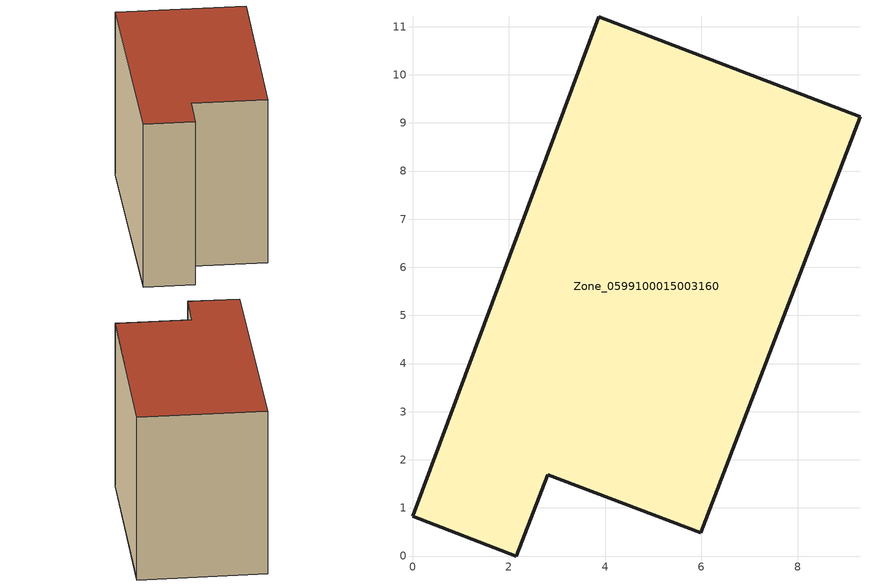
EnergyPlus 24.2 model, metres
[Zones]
Zone_0599100015003160
 floor ground (C_G): 3.88,11.2 9.3,9.13 5.99,0.48 2.81,1.69 2.16,0 0,0.83 z0.73
 wall outside (C_F): 9.3,9.13 3.88,11.2 0,0.83 2.16,0 2.81,1.69 5.99,0.48 9.3,9.13 z0.73:8.76
 roof outside (C_R): 3.88,11.2 0,0.83 2.16,0 2.81,1.69 5.99,0.48 9.3,9.13 z8.76
[BUILDING]
Pand.0599100015003160: North Axis=0; Terrain=City; Loads Convergence Tolerance Value=0.04; Temperature Convergence Tolerance Value=0.4; Solar Distribution=FullExterior; Maximum Number of Warmup Days=25; Minimum Number of Warmup Days=1
[Site:Location]
Rotterdam.The.Hague.AP_ZH_NLD Design_Conditions: Latitude=51.96; Longitude=4.45; Time Zone=1; Elevation=-4.5
[SITE:GROUNDTEMPERATURE:BUILDINGSURFACE]
18, 18, 18, 18, 18, 18, 18, 18, 18, 18, 18, 18
[MATERIAL] Thermal Absorptance=0.9; Solar Absorptance=0.7; Visible Absorptance=0.7
Name | Roughness | Thickness | Conductivity | Density | Specific Heat
G.TI.1965-1974 | MediumSmooth | 0.15 | 0.882353 | 540 | 1210
F.TI.1965-1974 | Rough | 0.3 | 0.697674 | 1920 | 840
R.TI.1965-1974 | MediumRough | 0.2 | 0.232558 | 1500 | 1000
[CONSTRUCTION]
C_G: G.TI.1965-1974
C_F: F.TI.1965-1974
C_R: R.TI.1965-1974
[ZONE]
Zone_0599100015003160: Type=1; Multiplier=1; Ceiling Height=Autocalculate; Volume=Autocalculate; Floor Area=autocalculate; Part of Total Floor Area=Yes
[ZONEINFILTRATION:DESIGNFLOWRATE]
Infil_Zone_0599100015003160: Zone or ZoneList or Space or SpaceList=Zone_0599100015003160; Schedule=AlwaysOn; Design Flow Rate Calculation Method=Flow/Area; Flow Rate per Floor Area=0.003; Constant Term Coefficient=1; Temperature Term Coefficient=0; Velocity Term Coefficient=0; Velocity Squared Term Coefficient=0
[HVACTEMPLATE:ZONE:IDEALLOADSAIRSYSTEM]
Zone_0599100015003160: Maximum Heating Supply Air Temperature=50; Minimum Cooling Supply Air Temperature=13; Maximum Heating Supply Air Humidity Ratio=0.0156; Minimum Cooling Supply Air Humidity Ratio=0.0077; Heating Limit=NoLimit; Cooling Limit=NoLimit; Dehumidification Control Type=ConstantSensibleHeatRatio; Cooling Sensible Heat Ratio=0.7; Dehumidification Setpoint=60; Humidification Control Type=None; Humidification Setpoint=30; Outdoor Air Method=None; Outdoor Air Flow Rate per Person=0.00944; Outdoor Air Flow Rate per Zone Floor Area=0; Outdoor Air Flow Rate per Zone=0; Demand Controlled Ventilation Type=None; Outdoor Air Economizer Type=NoEconomizer; Heat Recovery Type=None; Sensible Heat Recovery Effectiveness=0.7; Latent Heat Recovery Effectiveness=0.65
[ZONECONTROL:THERMOSTAT]
ThermostatControl_Zone_0599100015003160: Zone or ZoneList=Zone_0599100015003160; Control Type Schedule=DualSetpointControlType; Control 1=Thermostat_Zone_0599100015003160; Temperature Difference Between Cutout And Setpoint=0
[THERMOSTATSETPOINT:DUALSETPOINT]
Thermostat_Zone_0599100015003160: Heating Setpoint Temperature Schedule=HeatingSetpoint_Zone_0599100015003160; Cooling Setpoint Temperature Schedule=CoolingSetpoint_Zone_0599100015003160
[SCHEDULE:COMPACT]
HeatingSetpoint_Zone_0599100015003160: Through: 12/31, For: AllDays, Until: 24:00, 21
CoolingSetpoint_Zone_0599100015003160: Through: 12/31, For: AllDays, Until: 24:00, 24
DualSetpointControlType: Through: 12/31, For: AllDays, Until: 24:00, 4
AlwaysOn: Through: 12/31, For: AllDays, Until: 24:00, 1
